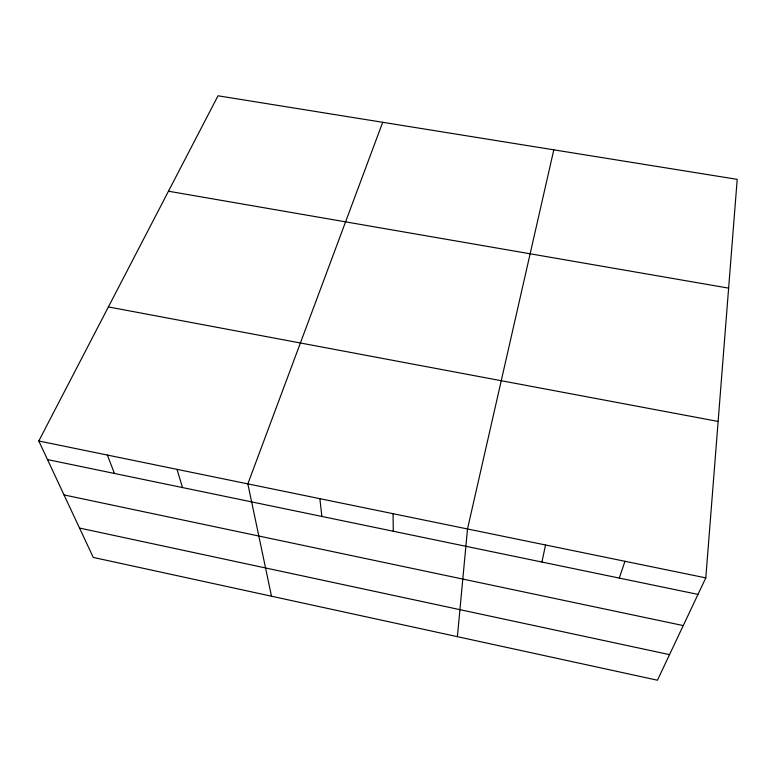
<?xml version="1.0" encoding="UTF-8"?>
<svg xmlns="http://www.w3.org/2000/svg" width="776" height="776" viewBox="0 0 776 776"><rect width="100%" height="100%" fill="white"/><g stroke="black" fill="none" stroke-linecap="round" stroke-linejoin="round"><path stroke-width="1.16" d="M705.801 577.877L737.2 179.353L218.017 95.787L38.8 440.981L93.256 557.42L657.437 680.212L705.801 577.877L38.8 440.981M457.394 636.669L467.501 528.97L553.802 149.836M541.92 562.047L545.538 544.985M619.277 578.081L624.952 561.29M382.704 122.298L247.845 483.885L271.503 596.21M168.47 191.216L728.625 288.129M108.397 306.927L718.12 421.446M47.501 459.586L697.993 594.397M64.03 494.923L683.249 625.582M79.521 528.049L669.533 654.624M107.35 455.046L114.47 473.467M177.025 469.354L182.506 487.57M319.848 498.667L321.885 516.447M393.054 513.693L393.296 531.25"/></g></svg>
